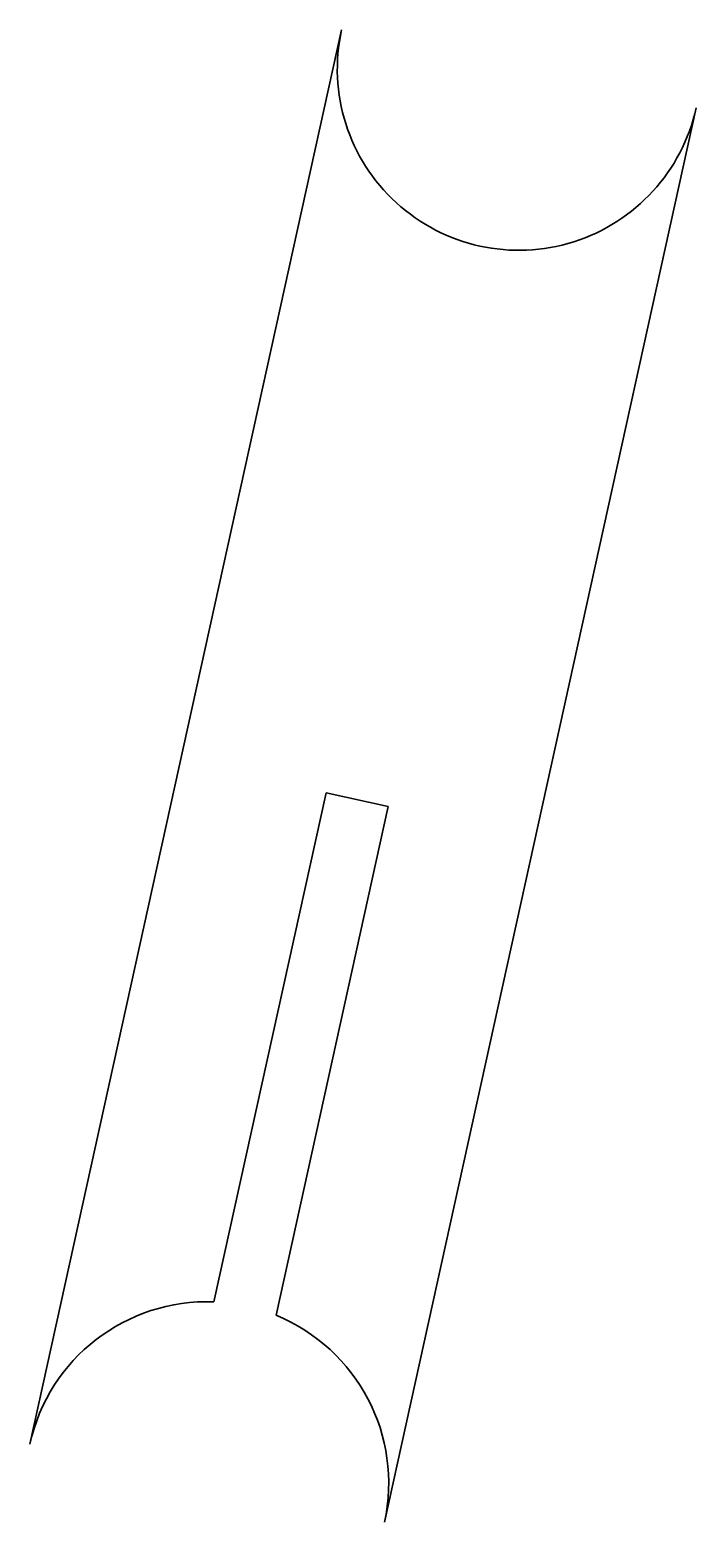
# Model space of a CAD drawing. Extents: x 123 to 174, y 47 to 163.
import ezdxf

# ---------------------------------------------------------------- set-up
doc = ezdxf.new("R2010")
doc.units = 0

msp = doc.modelspace()

# ---------------------------------------------------------------- linework, layer by layer
at = {"color": 7, "lineweight": 35}
for p, q in [((146.846436, 162.580536), (122.808929, 53.442055)), ((174.191071, 156.557953), (150.153549, 47.419456)), ((145.654755, 103.704552), (137.002655, 64.421043)), ((141.791794, 63.384453), (150.440063, 102.650597))]:
    msp.add_line(p, q, dxfattribs=at)
at = {"color": 7, "lineweight": 35, "ltscale": 0.1225}
msp.add_line((145.654755, 103.704552), (150.440063, 102.650597), dxfattribs=at)
at = {"color": 7, "lineweight": 35}
for centre, start, end in [((160.518753, 159.569244), 167.579033, 347.579039), ((136.481247, 50.430763), 87.865596, 167.579033), ((136.481247, 50.430763), 347.579039, 67.70815)]:
    msp.add_arc(centre, 14, start, end, dxfattribs=at)

doc.saveas('drawing.dxf')
